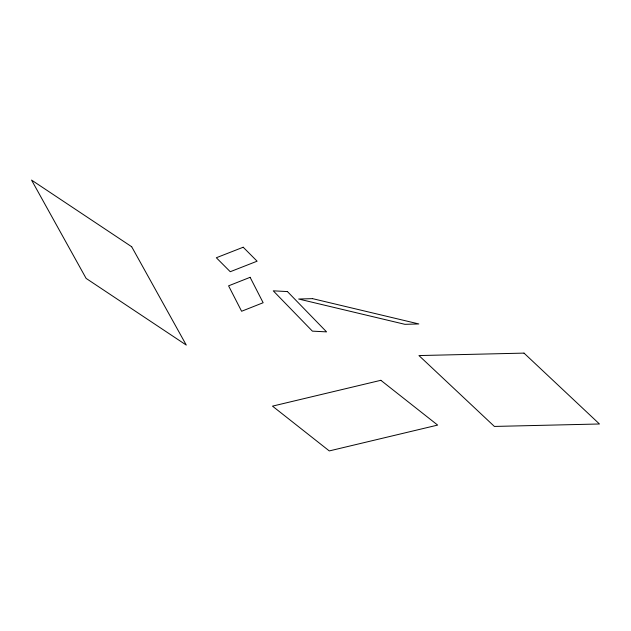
<?xml version="1.0" encoding="UTF-8"?>
<svg xmlns="http://www.w3.org/2000/svg" width="631" height="631" viewBox="0 0 631 631"><rect width="100%" height="100%" fill="white"/><g stroke="black" fill="none" stroke-linecap="round" stroke-linejoin="round"><path stroke-width="0.95" d="M250.121 277.317L228.58 285.835L241.61 311.257L263.143 302.73L250.121 277.317M243.203 247.226L216.338 257.748L230.252 271.716L257.109 261.195L243.203 247.226M380.848 380.304L272.489 406.135L329.287 450.92L437.646 425.089L380.848 380.304M312.558 298.644L298.668 299.023L404.928 324.326L418.818 323.948L312.558 298.644M524.014 353.115L418.952 355.568L494.396 426.438L599.45 423.985L524.014 353.115M287.428 291.569L273.262 290.836L312.392 331.141L326.566 331.874L287.428 291.569M131.69 246.745L31.55 180.08L86.124 278.405L186.271 345.07L131.69 246.745"/></g></svg>
